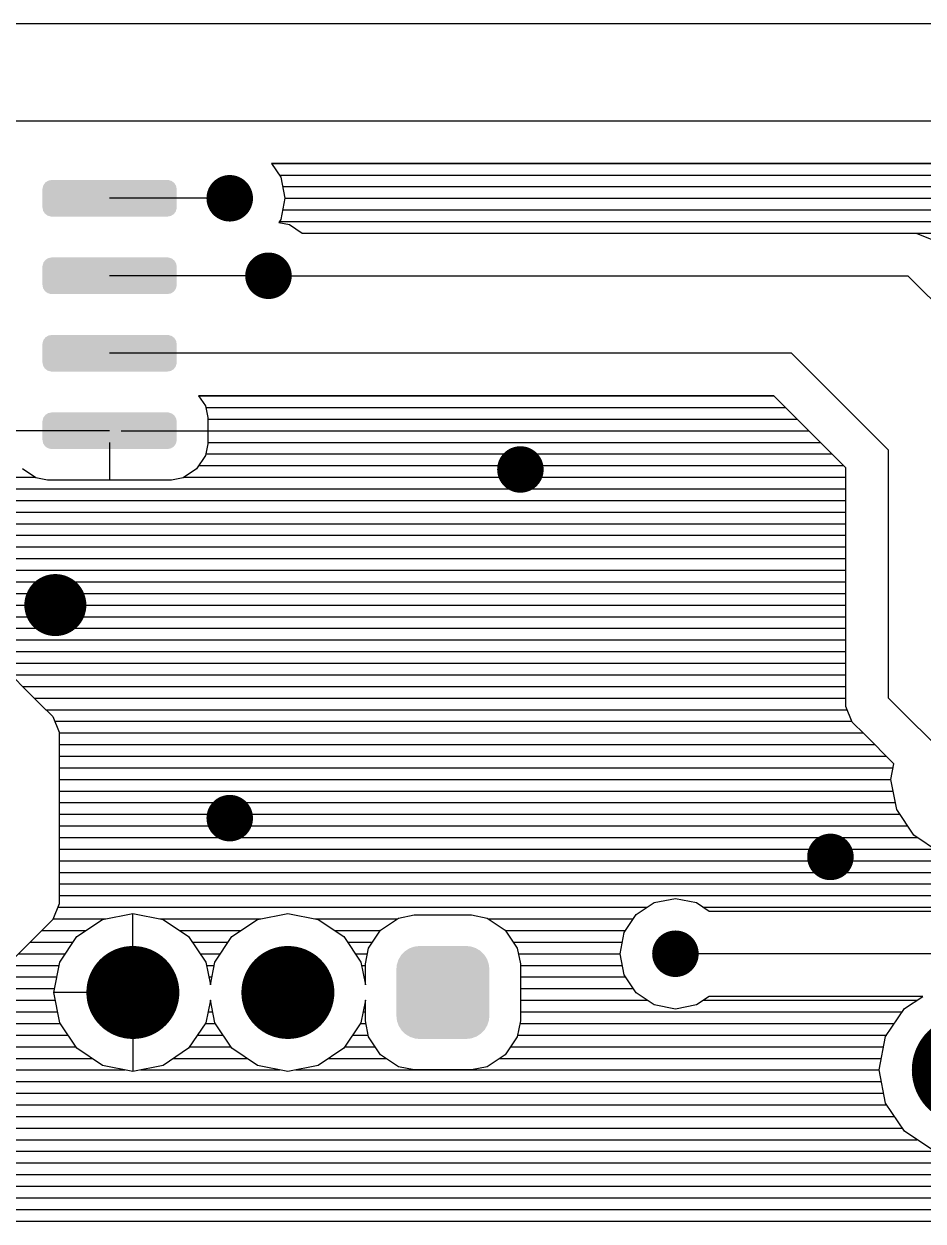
# Model space of a CAD drawing. Extents: x 295 to 953, y 10 to 290.
# Drawn here: x 666.3 to 704.6, y 173.2 to 224.2 of the extents above; entities that cross this region are included whole.
import ezdxf

# ---------------------------------------------------------------- set-up
doc = ezdxf.new("R2010")
doc.units = 0
doc.header["$LTSCALE"] = 5
doc.header["$MEASUREMENT"] = 0
doc.layers.get('0').update_dxf_attribs({"linetype": 'CONTINUOUS', "lineweight": 25})

msp = doc.modelspace()

# ---------------------------------------------------------------- linework, layer by layer
for p, q in [((794.764, 224.246), (630.49, 224.246)), ((650.302, 220.118), (762.57, 220.118)), ((676.85, 218.302), (761.817, 218.302)), ((761.817, 218.302), (676.85, 218.302)), ((676.85, 218.302), (677.239, 217.721)), ((677.18, 217.807), (762.312, 217.807)), ((677.239, 217.721), (677.418, 216.816)), ((677.319, 217.312), (762.808, 217.312)), ((675.067, 216.816), (669.949, 216.816)), ((677.418, 216.816), (677.239, 215.918)), ((677.319, 216.321), (763.798, 216.321)), ((677.418, 216.816), (763.303, 216.816)), ((677.239, 215.918), (677.154, 215.786)), ((677.18, 215.826), (764.056, 215.826)), ((677.154, 215.786), (677.616, 215.694)), ((677.616, 215.694), (678.157, 215.33)), ((678.157, 215.33), (704.316, 215.33)), ((704.316, 215.33), (764.056, 215.33)), ((704.316, 215.33), (704.983, 215.053)), ((676.718, 213.514), (669.949, 213.514)), ((676.718, 213.514), (703.959, 213.514)), ((703.959, 213.514), (706.601, 210.873)), ((699.006, 210.212), (669.949, 210.212)), ((703.134, 206.085), (699.006, 210.212)), ((673.739, 208.396), (698.253, 208.396)), ((698.253, 208.396), (673.739, 208.396)), ((673.739, 208.396), (674.03, 207.967)), ((701.318, 205.332), (698.253, 208.396)), ((674.03, 207.967), (674.129, 207.472)), ((674.043, 207.901), (698.749, 207.901)), ((674.129, 207.472), (674.129, 206.356)), ((674.129, 207.406), (699.244, 207.406)), ((669.949, 206.91), (665.161, 206.91)), ((669.453, 206.91), (665.762, 206.91)), ((670.444, 206.91), (674.129, 206.91)), ((674.129, 206.91), (699.739, 206.91)), ((669.949, 206.415), (669.949, 204.81)), ((674.129, 206.356), (674.03, 205.854)), ((674.129, 206.415), (700.235, 206.415)), ((674.03, 205.854), (673.647, 205.286)), ((674.043, 205.92), (700.73, 205.92)), ((703.134, 195.518), (703.134, 206.085)), ((666.805, 204.909), (666.244, 205.286)), ((673.647, 205.286), (673.086, 204.909)), ((673.739, 205.424), (701.225, 205.424)), ((701.318, 195.882), (701.318, 205.332)), ((661.397, 204.929), (666.779, 204.929)), ((667.307, 204.81), (666.805, 204.909)), ((672.584, 204.81), (667.307, 204.81)), ((673.086, 204.909), (672.584, 204.81)), ((673.112, 204.929), (701.318, 204.929)), ((639.729, 204.434), (701.318, 204.434)), ((640.845, 203.939), (701.318, 203.939)), ((641.327, 203.443), (701.318, 203.443)), ((641.657, 202.948), (701.318, 202.948)), ((641.789, 202.453), (701.318, 202.453)), ((641.855, 201.957), (701.318, 201.957)), ((641.855, 201.462), (701.318, 201.462)), ((651.662, 200.967), (701.318, 200.967)), ((652.758, 200.471), (701.318, 200.471)), ((653.194, 199.976), (701.318, 199.976)), ((653.485, 199.481), (701.318, 199.481)), ((653.584, 198.986), (701.318, 198.986)), ((655.479, 198.49), (701.318, 198.49)), ((663.866, 197.995), (701.318, 197.995)), ((664.533, 197.718), (667.01, 195.241)), ((664.751, 197.5), (701.318, 197.5)), ((665.247, 197.004), (701.318, 197.004)), ((665.742, 196.509), (701.318, 196.509)), ((666.237, 196.014), (701.318, 196.014)), ((666.733, 195.518), (701.318, 195.518)), ((701.318, 195.162), (701.318, 195.882)), ((706.601, 192.051), (703.134, 195.518)), ((667.01, 195.241), (667.525, 194.733)), ((667.228, 195.023), (701.371, 195.023)), ((701.588, 194.495), (701.318, 195.162)), ((667.525, 194.733), (667.802, 194.066)), ((667.604, 194.528), (701.575, 194.528)), ((702.104, 193.98), (701.588, 194.495)), ((667.802, 194.066), (667.802, 187.462)), ((667.802, 194.033), (702.051, 194.033)), ((703.365, 192.718), (702.104, 193.98)), ((667.802, 193.537), (702.546, 193.537)), ((667.802, 193.042), (703.041, 193.042)), ((667.802, 192.547), (703.332, 192.547)), ((703.233, 192.051), (703.365, 192.718)), ((667.802, 192.051), (703.233, 192.051)), ((703.49, 190.764), (703.233, 192.051)), ((667.802, 191.556), (703.332, 191.556)), ((667.802, 191.061), (703.431, 191.061)), ((667.802, 190.565), (703.622, 190.565)), ((704.217, 189.674), (703.49, 190.764)), ((667.802, 190.07), (703.953, 190.07)), ((667.802, 189.575), (704.362, 189.575)), ((705.306, 188.941), (704.217, 189.674)), ((667.802, 189.08), (705.102, 189.08)), ((667.802, 188.584), (729.319, 188.584)), ((667.802, 188.089), (728.104, 188.089)), ((667.802, 187.594), (727.648, 187.594)), ((667.802, 187.462), (667.802, 186.742)), ((667.802, 186.742), (667.525, 186.075)), ((667.802, 187.098), (727.357, 187.098)), ((692.382, 186.293), (693.149, 186.801)), ((693.149, 186.801), (694.053, 186.979)), ((694.053, 186.979), (694.951, 186.801)), ((694.951, 186.801), (695.493, 186.438)), ((667.743, 186.603), (692.851, 186.603)), ((669.645, 186.081), (670.939, 186.339)), ((670.939, 184.14), (670.939, 186.339)), ((670.939, 186.339), (672.227, 186.081)), ((676.249, 186.081), (677.543, 186.339)), ((677.543, 186.339), (678.831, 186.081)), ((682.252, 186.141), (682.926, 186.273)), ((682.926, 186.273), (685.362, 186.273)), ((685.362, 186.273), (686.036, 186.141)), ((691.874, 185.527), (692.382, 186.293)), ((695.249, 186.603), (727.258, 186.603)), ((695.493, 186.438), (708.443, 186.438)), ((667.525, 186.075), (664.916, 183.466)), ((667.538, 186.108), (669.784, 186.108)), ((668.555, 185.355), (669.645, 186.081)), ((672.088, 186.108), (676.388, 186.108)), ((672.227, 186.081), (673.317, 185.355)), ((675.159, 185.355), (676.249, 186.081)), ((678.692, 186.108), (682.206, 186.108)), ((678.831, 186.081), (679.921, 185.355)), ((681.486, 185.632), (682.252, 186.141)), ((686.036, 186.141), (686.802, 185.632)), ((686.082, 186.108), (692.264, 186.108)), ((667.063, 185.612), (668.945, 185.612)), ((667.829, 184.259), (668.555, 185.355)), ((672.927, 185.612), (675.549, 185.612)), ((673.317, 185.355), (674.043, 184.259)), ((674.433, 184.259), (675.159, 185.355)), ((679.531, 185.612), (681.479, 185.612)), ((679.921, 185.355), (680.647, 184.259)), ((680.977, 184.866), (681.486, 185.632)), ((686.802, 185.632), (687.311, 184.866)), ((686.809, 185.612), (691.933, 185.612)), ((691.696, 184.622), (691.874, 185.527)), ((666.567, 185.117), (668.397, 185.117)), ((673.475, 185.117), (675.001, 185.117)), ((680.079, 185.117), (681.142, 185.117)), ((680.845, 184.193), (680.977, 184.866)), ((687.145, 185.117), (691.795, 185.117)), ((687.311, 184.866), (687.449, 184.193)), ((666.072, 184.622), (668.067, 184.622)), ((667.571, 182.971), (667.829, 184.259)), ((673.805, 184.622), (674.671, 184.622)), ((674.043, 184.259), (674.241, 183.301)), ((674.241, 183.301), (674.433, 184.259)), ((680.409, 184.622), (680.931, 184.622)), ((680.647, 184.259), (680.845, 183.301)), ((680.845, 183.301), (680.845, 184.193)), ((687.357, 184.622), (691.696, 184.622)), ((687.449, 184.193), (687.449, 181.756)), ((691.874, 183.724), (691.696, 184.622)), ((708.087, 184.622), (694.053, 184.622)), ((665.577, 184.127), (667.802, 184.127)), ((674.07, 184.127), (674.406, 184.127)), ((680.674, 184.127), (680.845, 184.127)), ((687.449, 184.127), (691.795, 184.127)), ((692.382, 182.958), (691.874, 183.724)), ((665.082, 183.631), (667.703, 183.631)), ((674.169, 183.631), (674.307, 183.631)), ((680.773, 183.631), (680.845, 183.631)), ((687.449, 183.631), (691.933, 183.631)), ((659.851, 182.641), (667.637, 182.641)), ((660.181, 183.136), (667.604, 183.136)), ((669.764, 182.971), (667.571, 182.971)), ((667.829, 181.683), (667.571, 182.971)), ((674.241, 182.647), (674.043, 181.683)), ((674.235, 182.641), (674.241, 182.641)), ((674.433, 181.683), (674.241, 182.647)), ((680.845, 182.647), (680.647, 181.683)), ((680.839, 182.641), (680.845, 182.641)), ((680.845, 181.756), (680.845, 182.647)), ((687.449, 183.136), (692.264, 183.136)), ((687.449, 182.641), (692.858, 182.641)), ((693.149, 182.449), (692.382, 182.958)), ((695.493, 182.806), (694.951, 182.449)), ((695.242, 182.641), (704.342, 182.641)), ((704.587, 182.806), (695.493, 182.806)), ((703.814, 182.291), (704.587, 182.806)), ((661.747, 182.145), (667.736, 182.145)), ((674.136, 182.145), (674.34, 182.145)), ((680.74, 182.145), (680.845, 182.145)), ((687.449, 182.145), (703.722, 182.145)), ((694.053, 182.264), (693.149, 182.449)), ((694.951, 182.449), (694.053, 182.264)), ((703.008, 181.089), (703.814, 182.291)), ((662.453, 181.65), (667.849, 181.65)), ((668.555, 180.593), (667.829, 181.683)), ((670.939, 181.802), (670.939, 179.603)), ((674.043, 181.683), (673.317, 180.593)), ((674.023, 181.65), (674.453, 181.65)), ((675.159, 180.593), (674.433, 181.683)), ((680.647, 181.683), (679.921, 180.593)), ((680.627, 181.65), (680.865, 181.65)), ((680.977, 181.082), (680.845, 181.756)), ((687.449, 181.756), (687.311, 181.082)), ((687.423, 181.65), (703.385, 181.65)), ((662.783, 181.155), (668.179, 181.155)), ((673.693, 181.155), (674.783, 181.155)), ((680.297, 181.155), (680.964, 181.155)), ((687.324, 181.155), (703.055, 181.155)), ((662.935, 180.659), (668.509, 180.659)), ((673.363, 180.659), (675.113, 180.659)), ((679.967, 180.659), (681.255, 180.659)), ((681.486, 180.316), (680.977, 181.082)), ((687.311, 181.082), (686.802, 180.316)), ((687.033, 180.659), (702.929, 180.659)), ((702.731, 179.669), (703.008, 181.089)), ((662.968, 180.164), (669.196, 180.164)), ((669.645, 179.86), (668.555, 180.593)), ((673.317, 180.593), (672.227, 179.86)), ((672.676, 180.164), (675.8, 180.164)), ((676.249, 179.86), (675.159, 180.593)), ((679.921, 180.593), (678.831, 179.86)), ((679.28, 180.164), (681.71, 180.164)), ((682.252, 179.808), (681.486, 180.316)), ((686.802, 180.316), (686.036, 179.808)), ((686.578, 180.164), (702.83, 180.164)), ((662.968, 179.669), (670.609, 179.669)), ((670.939, 179.603), (669.645, 179.86)), ((672.227, 179.86), (670.939, 179.603)), ((671.263, 179.669), (677.213, 179.669)), ((677.543, 179.603), (676.249, 179.86)), ((678.831, 179.86), (677.543, 179.603)), ((677.867, 179.669), (702.731, 179.669)), ((682.926, 179.669), (682.252, 179.808)), ((685.362, 179.669), (682.926, 179.669)), ((686.036, 179.808), (685.362, 179.669)), ((703.008, 178.256), (702.731, 179.669)), ((662.968, 179.174), (702.83, 179.174)), ((662.968, 178.678), (702.929, 178.678)), ((662.968, 178.183), (703.055, 178.183)), ((703.814, 177.054), (703.008, 178.256)), ((662.889, 177.688), (703.385, 177.688)), ((662.631, 177.192), (703.722, 177.192)), ((705.016, 176.248), (703.814, 177.054)), ((662.163, 176.697), (704.342, 176.697)), ((656.945, 176.202), (705.247, 176.202)), ((656.945, 175.706), (707.829, 175.706)), ((657.203, 175.211), (708.325, 175.211)), ((657.698, 174.716), (708.82, 174.716)), ((658.194, 174.221), (709.315, 174.221)), ((658.689, 173.725), (709.81, 173.725)), ((659.184, 173.23), (710.306, 173.23))]:
    msp.add_line(p, q)
for points, const_width in [([(674.571, 216.816, 1), (675.562, 216.816, 1)], 0.991), ([(676.222, 213.514, 1), (677.213, 213.514, 1)], 0.991), ([(686.954, 205.259, 1), (687.945, 205.259, 1)], 0.991), ([(666.977, 199.481, 1), (668.298, 199.481, 1)], 1.321), ([(674.571, 190.4, 1), (675.562, 190.4, 1)], 0.991), ([(700.162, 188.749, 1), (701.153, 188.749, 1)], 0.991), ([(693.558, 184.622, 1), (694.549, 184.622, 1)], 0.991), ([(669.949, 182.971, 1), (671.93, 182.971, 1)], 1.981), ([(676.553, 182.971, 1), (678.534, 182.971, 1)], 1.981), ([(705.28, 179.669, 1), (707.591, 179.669, 1)], 2.311)]:
    msp.add_lwpolyline(points, format="xyb", close=True, dxfattribs=dict(const_width=const_width))
for points in [[(667.091, 217.243), (667.121, 217.346), (672.801, 217.243), (672.782, 217.346)], [(667.121, 217.346), (667.13, 217.381), (672.782, 217.346), (672.761, 217.381)], [(667.13, 217.381), (667.197, 217.468), (672.761, 217.381), (672.707, 217.468)], [(667.197, 217.468), (667.217, 217.494), (672.707, 217.468), (672.672, 217.494)], [(667.217, 217.494), (667.314, 217.554), (672.672, 217.494), (672.593, 217.554)], [(667.314, 217.554), (667.338, 217.569), (672.593, 217.554), (672.541, 217.569)], [(667.338, 217.569), (667.469, 217.594), (672.541, 217.569), (672.456, 217.594)], [(667.469, 217.594), (667.479, 217.596), (672.456, 217.594), (672.419, 217.596)], [(667.089, 217.206), (667.091, 217.243), (672.808, 217.206), (672.801, 217.243)], [(667.089, 216.427), (667.089, 217.206), (672.808, 216.427), (672.808, 217.206)], [(667.096, 216.389), (667.089, 216.427), (672.806, 216.389), (672.808, 216.427)], [(667.115, 216.286), (667.096, 216.389), (672.777, 216.286), (672.806, 216.389)], [(667.136, 216.252), (667.115, 216.286), (672.767, 216.252), (672.777, 216.286)], [(667.19, 216.165), (667.136, 216.252), (672.701, 216.165), (672.767, 216.252)], [(667.225, 216.138), (667.19, 216.165), (672.681, 216.138), (672.701, 216.165)], [(667.304, 216.078), (667.225, 216.138), (672.583, 216.078), (672.681, 216.138)], [(667.357, 216.063), (667.304, 216.078), (672.559, 216.063), (672.583, 216.078)], [(667.442, 216.039), (667.357, 216.063), (672.428, 216.039), (672.559, 216.063)], [(667.479, 216.037), (667.442, 216.039), (672.419, 216.037), (672.428, 216.039)], [(667.314, 214.252), (667.338, 214.267), (672.593, 214.252), (672.541, 214.267)], [(667.338, 214.267), (667.469, 214.292), (672.541, 214.267), (672.456, 214.292)], [(667.469, 214.292), (667.479, 214.294), (672.456, 214.292), (672.419, 214.294)], [(667.089, 213.904), (667.091, 213.941), (672.808, 213.904), (672.801, 213.941)], [(667.089, 213.125), (667.089, 213.904), (672.808, 213.125), (672.808, 213.904)], [(667.091, 213.941), (667.121, 214.044), (672.801, 213.941), (672.782, 214.044)], [(667.121, 214.044), (667.13, 214.079), (672.782, 214.044), (672.761, 214.079)], [(667.13, 214.079), (667.197, 214.166), (672.761, 214.079), (672.707, 214.166)], [(667.197, 214.166), (667.217, 214.192), (672.707, 214.166), (672.672, 214.192)], [(667.217, 214.192), (667.314, 214.252), (672.672, 214.192), (672.593, 214.252)], [(667.096, 213.087), (667.089, 213.125), (672.806, 213.087), (672.808, 213.125)], [(667.115, 212.984), (667.096, 213.087), (672.777, 212.984), (672.806, 213.087)], [(667.136, 212.95), (667.115, 212.984), (672.767, 212.95), (672.777, 212.984)], [(667.19, 212.863), (667.136, 212.95), (672.701, 212.863), (672.767, 212.95)], [(667.225, 212.836), (667.19, 212.863), (672.681, 212.836), (672.701, 212.863)], [(667.304, 212.776), (667.225, 212.836), (672.583, 212.776), (672.681, 212.836)], [(667.357, 212.761), (667.304, 212.776), (672.559, 212.761), (672.583, 212.776)], [(667.442, 212.737), (667.357, 212.761), (672.428, 212.737), (672.559, 212.761)], [(667.479, 212.735), (667.442, 212.737), (672.419, 212.735), (672.428, 212.737)], [(667.091, 210.639), (667.121, 210.742), (672.801, 210.639), (672.782, 210.742)], [(667.121, 210.742), (667.13, 210.777), (672.782, 210.742), (672.761, 210.777)], [(667.13, 210.777), (667.197, 210.864), (672.761, 210.777), (672.707, 210.864)], [(667.197, 210.864), (667.217, 210.89), (672.707, 210.864), (672.672, 210.89)], [(667.217, 210.89), (667.314, 210.95), (672.672, 210.89), (672.593, 210.95)], [(667.314, 210.95), (667.338, 210.965), (672.593, 210.95), (672.541, 210.965)], [(667.338, 210.965), (667.469, 210.99), (672.541, 210.965), (672.456, 210.99)], [(667.469, 210.99), (667.479, 210.992), (672.456, 210.99), (672.419, 210.992)], [(667.089, 210.602), (667.091, 210.639), (672.808, 210.602), (672.801, 210.639)], [(667.089, 209.823), (667.089, 210.602), (672.808, 209.823), (672.808, 210.602)], [(667.096, 209.785), (667.089, 209.823), (672.806, 209.785), (672.808, 209.823)], [(667.115, 209.682), (667.096, 209.785), (672.777, 209.682), (672.806, 209.785)], [(667.136, 209.648), (667.115, 209.682), (672.767, 209.648), (672.777, 209.682)], [(667.19, 209.561), (667.136, 209.648), (672.701, 209.561), (672.767, 209.648)], [(667.225, 209.534), (667.19, 209.561), (672.681, 209.534), (672.701, 209.561)], [(667.304, 209.474), (667.225, 209.534), (672.583, 209.474), (672.681, 209.534)], [(667.357, 209.459), (667.304, 209.474), (672.559, 209.459), (672.583, 209.474)], [(667.442, 209.435), (667.357, 209.459), (672.428, 209.435), (672.559, 209.459)], [(667.479, 209.433), (667.442, 209.435), (672.419, 209.433), (672.428, 209.435)], [(667.217, 207.588), (667.314, 207.648), (672.672, 207.588), (672.593, 207.648)], [(667.314, 207.648), (667.338, 207.663), (672.593, 207.648), (672.541, 207.663)], [(667.338, 207.663), (667.469, 207.688), (672.541, 207.663), (672.456, 207.688)], [(667.469, 207.688), (667.479, 207.69), (672.456, 207.688), (672.419, 207.69)], [(667.089, 207.3), (667.091, 207.337), (672.808, 207.3), (672.801, 207.337)], [(667.089, 206.521), (667.089, 207.3), (672.808, 206.521), (672.808, 207.3)], [(667.091, 207.337), (667.121, 207.44), (672.801, 207.337), (672.782, 207.44)], [(667.121, 207.44), (667.13, 207.475), (672.782, 207.44), (672.761, 207.475)], [(667.13, 207.475), (667.197, 207.562), (672.761, 207.475), (672.707, 207.562)], [(667.197, 207.562), (667.217, 207.588), (672.707, 207.562), (672.672, 207.588)], [(667.096, 206.483), (667.089, 206.521), (672.806, 206.483), (672.808, 206.521)], [(667.115, 206.38), (667.096, 206.483), (672.777, 206.38), (672.806, 206.483)], [(667.136, 206.346), (667.115, 206.38), (672.767, 206.346), (672.777, 206.38)], [(667.19, 206.259), (667.136, 206.346), (672.701, 206.259), (672.767, 206.346)], [(667.225, 206.232), (667.19, 206.259), (672.681, 206.232), (672.701, 206.259)], [(667.304, 206.172), (667.225, 206.232), (672.583, 206.172), (672.681, 206.232)], [(667.357, 206.157), (667.304, 206.172), (672.559, 206.157), (672.583, 206.172)], [(667.442, 206.133), (667.357, 206.157), (672.428, 206.133), (672.559, 206.157)], [(667.479, 206.131), (667.442, 206.133), (672.419, 206.131), (672.428, 206.133)], [(682.401, 184.594), (682.524, 184.723), (685.9, 184.594), (685.765, 184.723)], [(682.524, 184.723), (682.568, 184.752), (685.765, 184.723), (685.735, 184.752)], [(682.568, 184.752), (682.715, 184.848), (685.735, 184.752), (685.571, 184.848)], [(682.715, 184.848), (682.769, 184.868), (685.571, 184.848), (685.538, 184.868)], [(682.769, 184.868), (682.93, 184.926), (685.538, 184.868), (685.35, 184.926)], [(682.93, 184.926), (683.012, 184.935), (685.35, 184.926), (685.319, 184.935)], [(683.012, 184.935), (683.157, 184.952), (685.319, 184.935), (685.138, 184.952)], [(682.183, 184.143), (682.197, 184.188), (686.107, 184.143), (686.102, 184.188)], [(682.197, 184.188), (682.25, 184.361), (686.102, 184.188), (686.04, 184.361)], [(682.25, 184.361), (682.275, 184.403), (686.04, 184.361), (686.025, 184.403)], [(682.275, 184.403), (682.366, 184.558), (686.025, 184.403), (685.923, 184.558)], [(682.366, 184.558), (682.401, 184.594), (685.923, 184.558), (685.9, 184.594)], [(682.166, 183.961), (682.183, 184.143), (686.128, 183.961), (686.107, 184.143)], [(682.166, 181.98), (682.166, 183.961), (686.128, 181.98), (686.128, 183.961)], [(682.187, 181.799), (682.166, 181.98), (686.112, 181.799), (686.128, 181.98)], [(682.192, 181.753), (682.187, 181.799), (686.098, 181.753), (686.112, 181.799)], [(682.255, 181.58), (682.192, 181.753), (686.044, 181.58), (686.098, 181.753)], [(682.27, 181.539), (682.255, 181.58), (686.02, 181.539), (686.044, 181.58)], [(682.371, 181.383), (682.27, 181.539), (685.929, 181.383), (686.02, 181.539)], [(682.395, 181.347), (682.371, 181.383), (685.894, 181.347), (685.929, 181.383)], [(682.53, 181.218), (682.395, 181.347), (685.771, 181.218), (685.894, 181.347)], [(682.56, 181.19), (682.53, 181.218), (685.727, 181.19), (685.771, 181.218)], [(682.723, 181.094), (682.56, 181.19), (685.58, 181.094), (685.727, 181.19)], [(682.757, 181.074), (682.723, 181.094), (685.525, 181.074), (685.58, 181.094)], [(682.944, 181.016), (682.757, 181.074), (685.365, 181.016), (685.525, 181.074)], [(682.975, 181.006), (682.944, 181.016), (685.283, 181.006), (685.365, 181.016)], [(683.157, 180.99), (682.975, 181.006), (685.138, 180.99), (685.283, 181.006)]]:
    msp.add_solid(points)

doc.saveas('drawing.dxf')
